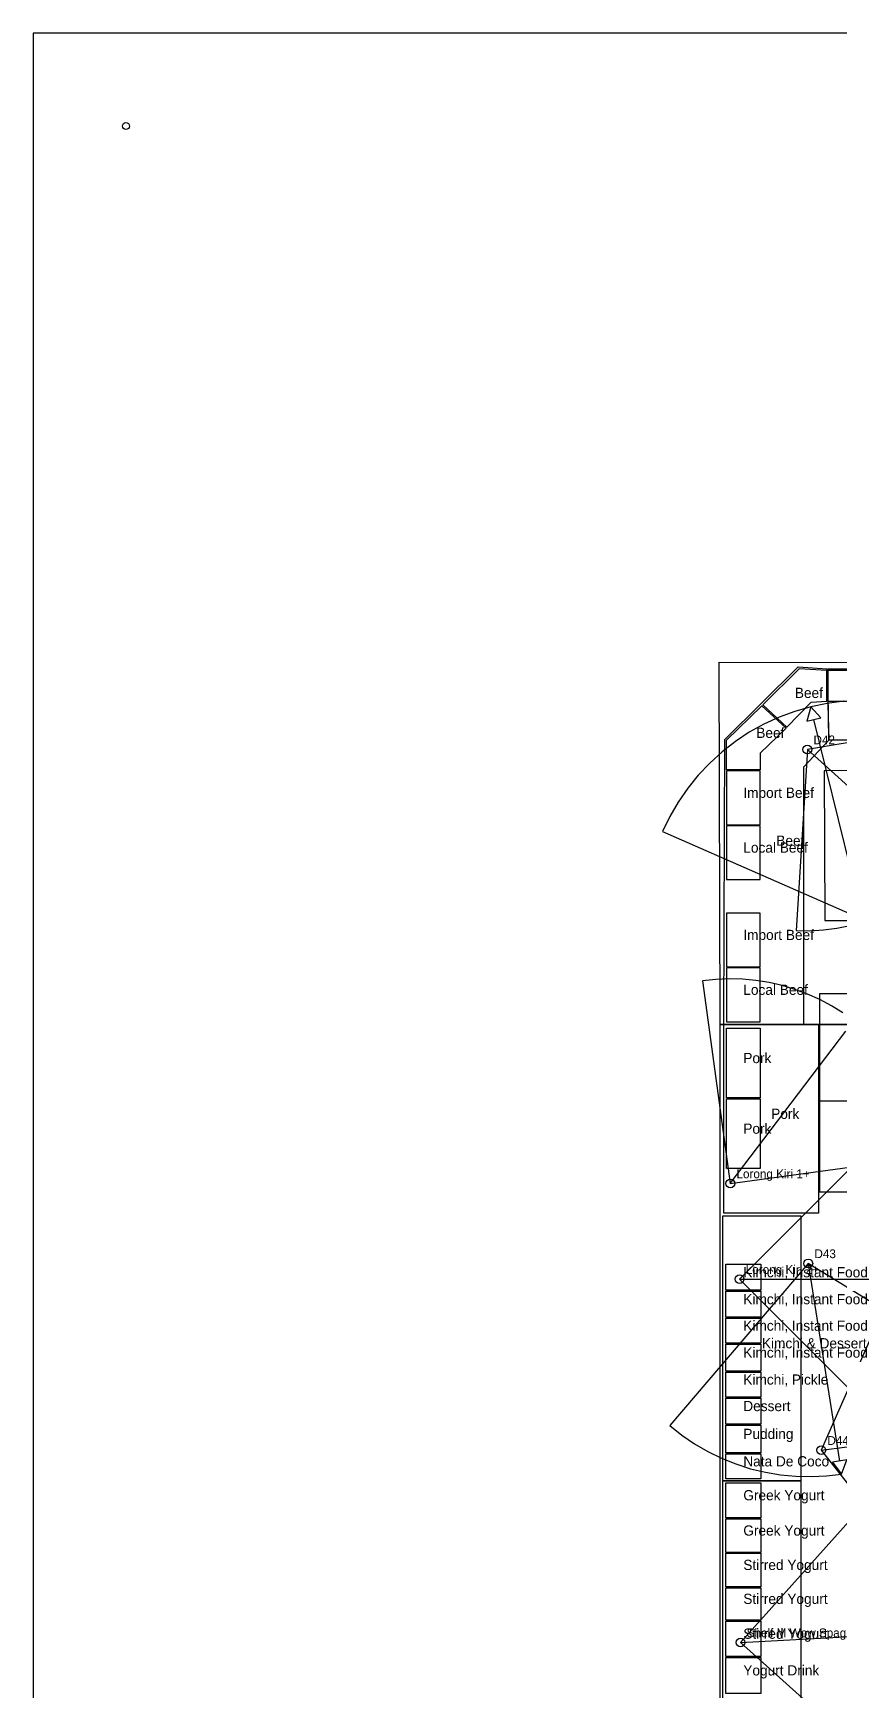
# Model space of a CAD drawing. Header units: metres. Extents: x 0 to 119, y 0 to 107.
# Drawn here: x 0 to 27.6, y 50.4 to 107.1 of the extents above; entities that cross this region are included whole.
import ezdxf

# ---------------------------------------------------------------- set-up
doc = ezdxf.new("R2010")
doc.units = ezdxf.units.M
for name, color, linetype, true_color in [('CAMERA_RANGE', 7, 'Continuous', 0x07c1ff), ('CAMERAS', 7, 'Continuous', 0x99d334), ('CAMERAS_PLANNED', 7, 'Continuous', 0xf8bd38), ('LABELS', 7, 'Continuous', 0xffffff), ('SHELF_POINTS', 7, 'Continuous', 0x99d334), ('SHELVES', 7, 'Continuous', 0xb8a394), ('ZONES', 7, 'Continuous', 0xf8bd38)]:
    doc.layers.add(name, color=color, linetype=linetype, true_color=true_color)

msp = doc.modelspace()

# ---------------------------------------------------------------- linework, layer by layer
at = {"layer": 'CAMERA_RANGE', "color": 2}
for p, q in [((28.429, 76.765), (26.748, 83.612)), ((26.521, 82.585), (30.794, 78.737)), ((23.882, 67.734), (27.842, 72.951)), ((26.553, 64.999), (27.625, 58.234)), ((24.2, 64.459), (30.75, 64.459)), ((26.998, 58.607), (31.115, 59.128)), ((24.232, 52.025), (29.773, 52.325))]:
    msp.add_line(p, q, dxfattribs=at)
for points in [[(27.769, 84.236), (27.201, 84.164), (26.64, 84.049), (26.09, 83.891), (25.553, 83.692), (25.033, 83.452), (24.533, 83.174), (24.055, 82.858), (23.603, 82.506), (23.179, 82.121), (22.786, 81.705), (22.426, 81.26), (22.1, 80.789), (21.812, 80.295), (21.562, 79.78), (28.429, 76.765)], [(32.636, 83.608), (26.521, 82.585), (26.143, 76.396), (26.607, 76.385), (27.071, 76.409), (27.531, 76.467), (27.986, 76.56)], [(27.74, 73.575), (27.35, 73.814), (26.945, 74.028), (26.527, 74.215), (26.097, 74.374), (25.658, 74.505), (25.211, 74.607), (24.759, 74.679), (24.303, 74.721), (23.845, 74.734), (23.387, 74.717), (22.932, 74.669), (23.882, 67.734), (30.817, 68.684)], [(29.15, 69.408), (24.2, 64.459), (29.15, 59.509)], [(32.777, 61.185), (26.553, 64.999), (21.812, 59.448), (22.224, 59.122), (22.658, 58.825), (23.112, 58.561), (23.584, 58.33), (24.071, 58.134), (24.571, 57.973), (25.082, 57.849), (25.6, 57.762), (26.123, 57.712), (26.649, 57.7), (27.173, 57.726), (27.695, 57.789)], [(28.855, 62.816), (26.998, 58.607), (29.843, 54.992)], [(29.891, 50.032), (30.009, 50.406), (30.103, 50.788), (30.171, 51.174), (30.214, 51.564), (30.231, 51.957), (30.223, 52.349), (30.189, 52.74), (30.129, 53.129), (30.044, 53.512), (29.935, 53.889), (29.801, 54.258), (29.643, 54.617), (29.461, 54.966), (29.258, 55.301), (29.033, 55.623), (28.787, 55.929), (28.522, 56.219), (28.239, 56.491), (24.232, 52.025), (28.697, 48.018)]]:
    msp.add_lwpolyline(points, dxfattribs=at)
for points in [[(26.64, 84.049), (26.507, 83.553), (26.988, 83.671)], [(27.695, 57.789), (27.869, 58.272), (27.38, 58.195)]]:
    msp.add_lwpolyline(points, close=True, dxfattribs=at)
at = {"layer": 'CAMERAS', "true_color": 0x99d334}
for centre in [(26.521, 82.585), (26.553, 64.999), (26.998, 58.607)]:
    msp.add_circle(centre, 0.15, dxfattribs=at)
at = {"layer": 'CAMERAS_PLANNED', "true_color": 0xf8bd38}
for centre in [(23.882, 67.734), (24.2, 64.459), (24.232, 52.025)]:
    msp.add_circle(centre, 0.15, dxfattribs=at)
at = {"layer": 'SHELF_POINTS', "true_color": 0x99d334}
msp.add_circle((3.18, 103.922), 0.12, dxfattribs=at)
at = {"layer": 'SHELVES', "true_color": 0x99d334}
for points in [[(24.995, 84.111), (25.822, 83.348), (26.648, 84.206), (27.189, 84.238), (27.189, 85.288), (26.235, 85.351), (24.995, 84.111)], [(27.221, 85.288), (27.221, 84.238), (29.033, 84.238), (29.033, 85.288), (27.221, 85.288)], [(23.755, 81.885), (23.755, 82.903), (24.963, 84.079), (25.79, 83.316), (24.899, 82.457), (24.899, 81.885), (23.755, 81.885)], [(23.755, 81.853), (23.755, 80.009), (24.899, 80.009), (24.899, 81.853), (23.755, 81.853)], [(23.755, 79.977), (23.755, 78.133), (24.899, 78.133), (24.899, 79.977), (23.755, 79.977)], [(23.755, 76.988), (23.755, 75.143), (24.899, 75.143), (24.899, 76.988), (23.755, 76.988)], [(23.755, 75.112), (23.755, 73.267), (24.899, 73.267), (24.899, 75.112), (23.755, 75.112)], [(23.755, 73.045), (24.899, 73.045), (24.899, 70.66), (23.755, 70.66), (23.755, 73.045)], [(23.755, 70.628), (24.899, 70.628), (24.899, 68.243), (23.755, 68.243), (23.755, 70.628)], [(24.931, 64.077), (23.723, 64.077), (23.723, 64.967), (24.931, 64.967), (24.931, 64.077)], [(24.931, 64.045), (24.931, 63.155), (23.723, 63.155), (23.723, 64.045), (24.931, 64.045)], [(23.723, 63.123), (24.931, 63.123), (24.931, 62.264), (23.723, 62.264), (23.723, 63.123)], [(23.723, 62.233), (24.931, 62.233), (24.931, 61.31), (23.723, 61.31), (23.723, 62.233)], [(23.723, 61.279), (24.931, 61.279), (24.931, 60.42), (23.723, 60.42), (23.723, 61.279)], [(23.723, 60.388), (24.931, 60.388), (24.931, 59.498), (23.723, 59.498), (23.723, 60.388)], [(23.723, 59.466), (24.931, 59.466), (24.931, 58.512), (23.723, 58.512), (23.723, 59.466)], [(23.723, 58.48), (24.931, 58.48), (24.931, 57.622), (23.723, 57.622), (23.723, 58.48)], [(23.723, 57.494), (24.931, 57.494), (24.931, 56.286), (23.723, 56.286), (23.723, 57.494)], [(23.723, 56.254), (24.931, 56.254), (24.931, 55.109), (23.723, 55.109), (23.723, 56.254)], [(23.723, 55.078), (24.931, 55.078), (24.931, 53.933), (23.723, 53.933), (23.723, 55.078)], [(23.723, 53.901), (24.931, 53.901), (24.931, 52.788), (23.723, 52.788), (23.723, 53.901)], [(23.723, 52.756), (24.931, 52.756), (24.931, 51.548), (23.723, 51.548), (23.723, 52.756)], [(23.723, 51.516), (24.931, 51.516), (24.931, 50.276), (23.723, 50.276), (23.723, 51.516)]]:
    msp.add_lwpolyline(points, close=True, dxfattribs=at)
at = {"layer": 'ZONES', "true_color": 0xf8bd38}
msp.add_lwpolyline([(0, 0), (119.25, 0), (119.25, 107.102), (0, 107.102)], close=True, dxfattribs=at)
at = {"layer": 'ZONES', "true_color": 0xb8a394}
for points in [[(23.5, 85.574), (71.327, 85.478), (71.359, 73.172), (23.532, 73.172), (23.5, 85.574)], [(69.101, 73.172), (69.038, 67.225), (63.25, 67.193), (63.155, 26.744), (23.532, 26.712), (23.532, 73.172), (69.101, 73.172)]]:
    msp.add_lwpolyline(points, close=True, dxfattribs=at)
at = {"layer": 'ZONES', "true_color": 0xed3a7c}
for points in [[(23.659, 73.204), (23.691, 82.934), (26.203, 85.415), (27.189, 85.351), (27.253, 82.903), (26.394, 81.98), (26.394, 73.172), (23.659, 73.172), (23.659, 73.204)], [(27.221, 85.351), (33.39, 85.351), (33.39, 82.903), (27.253, 82.903), (27.221, 85.351)], [(33.708, 79.691), (33.708, 81.885), (27.094, 81.853), (27.125, 76.733), (29.574, 76.733), (29.574, 79.691), (33.708, 79.691)], [(26.935, 74.221), (26.935, 70.564), (46.205, 70.532), (46.205, 74.221), (26.935, 74.221)], [(23.659, 73.172), (26.903, 73.172), (26.903, 66.716), (23.659, 66.716), (23.659, 73.172)], [(26.935, 70.564), (26.935, 67.448), (46.301, 67.448), (46.333, 70.532), (26.935, 70.564)], [(23.627, 66.621), (26.299, 66.621), (26.299, 57.558), (23.627, 57.558), (23.627, 66.621)], [(23.627, 57.558), (26.299, 57.558), (26.299, 31.864), (23.627, 31.864), (23.627, 57.558)]]:
    msp.add_lwpolyline(points, close=True, dxfattribs=at)

# ---------------------------------------------------------------- texts
at = {"layer": 'LABELS', "true_color": 0xffffff}
for s, height, p in [('Beef', 0.35, (26.092, 84.35)), ('Beef', 0.35, (24.772, 82.982)), ('D42', 0.3, (26.731, 82.765)), ('Import Beef', 0.35, (24.327, 80.931)), ('Beef', 0.35, (25.456, 79.293)), ('Local Beef', 0.35, (24.327, 79.055)), ('Import Beef', 0.35, (24.327, 76.066)), ('Local Beef', 0.35, (24.327, 74.189)), ('Pork', 0.35, (24.327, 71.852)), ('Pork', 0.35, (24.327, 69.435)), ('Pork', 0.35, (25.281, 69.944)), ('Lorong Kiri 1+', 0.3, (24.092, 67.914)), ('D43', 0.3, (26.763, 65.179)), ('Kimchi, Instant Food', 0.35, (24.327, 64.522)), ('Lorong Kiri 2+', 0.3, (24.41, 64.639)), ('Kimchi, Instant Food', 0.35, (24.327, 63.6)), ('Kimchi, Instant Food', 0.35, (24.327, 62.694)), ('Kimchi & Dessert', 0.35, (24.963, 62.09)), ('Kimchi, Instant Food', 0.35, (24.327, 61.772)), ('Kimchi, Pickle', 0.35, (24.327, 60.849)), ('Dessert', 0.35, (24.327, 59.943)), ('Pudding', 0.35, (24.327, 58.989)), ('D44', 0.3, (27.208, 58.787)), ('Nata De Coco', 0.35, (24.327, 58.051)), ('Greek Yogurt', 0.35, (24.327, 56.89)), ('Greek Yogurt', 0.35, (24.327, 55.682)), ('Stirred Yogurt', 0.35, (24.327, 54.505)), ('Stirred Yogurt', 0.35, (24.327, 53.345)), ('Stirred Yogurt', 0.35, (24.327, 52.152)), ('Shelf M Wow Spagheti, Energen, Sterile Milk (4mm)+', 0.3, (24.442, 52.205)), ('Yogurt Drink', 0.35, (24.327, 50.896))]:
    msp.add_text(s, height=height, dxfattribs=at).set_placement(p)

doc.saveas('drawing.dxf')
